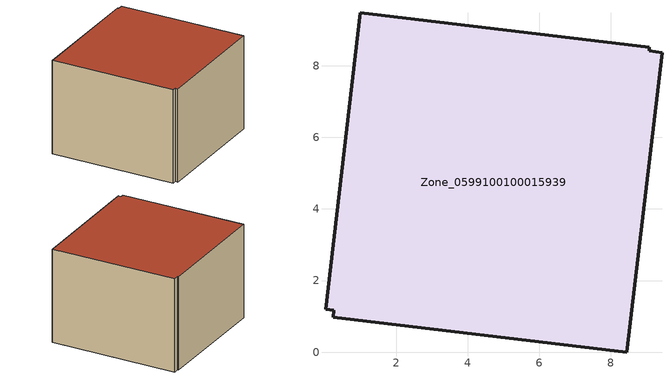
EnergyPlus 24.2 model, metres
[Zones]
Zone_0599100100015939
 floor ground (C_G): 1,9.48 9.07,8.52 9.07,8.42 9.43,8.37 8.44,0 0.24,0.98 0.26,1.17 0.02,1.2 z0
 wall outside (C_F): 0.24,0.98 8.44,0 9.43,8.37 9.07,8.42 9.07,8.52 1,9.48 0.02,1.2 0.26,1.17 0.24,0.98 z0:6.3
 roof outside (C_R): 8.44,0 9.43,8.37 9.07,8.42 9.07,8.52 1,9.48 0.02,1.2 0.26,1.17 0.24,0.98 z6.3
[BUILDING]
Pand.0599100100015939: North Axis=0; Terrain=City; Loads Convergence Tolerance Value=0.04; Temperature Convergence Tolerance Value=0.4; Solar Distribution=FullExterior; Maximum Number of Warmup Days=25; Minimum Number of Warmup Days=1
[Site:Location]
Rotterdam.The.Hague.AP_ZH_NLD Design_Conditions: Latitude=51.96; Longitude=4.45; Time Zone=1; Elevation=-4.5
[SITE:GROUNDTEMPERATURE:BUILDINGSURFACE]
18, 18, 18, 18, 18, 18, 18, 18, 18, 18, 18, 18
[MATERIAL] Thermal Absorptance=0.9; Solar Absorptance=0.7; Visible Absorptance=0.7
Name | Roughness | Thickness | Conductivity | Density | Specific Heat
G.D.2015-2018 | MediumSmooth | 0.15 | 0.0428571 | 540 | 1210
F.D.2015-2018 | Rough | 0.3 | 0.0666667 | 1920 | 840
R.D.2015-2018 | MediumRough | 0.2 | 0.0333333 | 1500 | 1000
[CONSTRUCTION]
C_G: G.D.2015-2018
C_F: F.D.2015-2018
C_R: R.D.2015-2018
[ZONE]
Zone_0599100100015939: Type=1; Multiplier=1; Ceiling Height=Autocalculate; Volume=Autocalculate; Floor Area=autocalculate; Part of Total Floor Area=Yes
[ZONEINFILTRATION:DESIGNFLOWRATE]
Infil_Zone_0599100100015939: Zone or ZoneList or Space or SpaceList=Zone_0599100100015939; Schedule=AlwaysOn; Design Flow Rate Calculation Method=Flow/Area; Flow Rate per Floor Area=0.0021; Constant Term Coefficient=1; Temperature Term Coefficient=0; Velocity Term Coefficient=0; Velocity Squared Term Coefficient=0
[HVACTEMPLATE:ZONE:IDEALLOADSAIRSYSTEM]
Zone_0599100100015939: Maximum Heating Supply Air Temperature=50; Minimum Cooling Supply Air Temperature=13; Maximum Heating Supply Air Humidity Ratio=0.0156; Minimum Cooling Supply Air Humidity Ratio=0.0077; Heating Limit=NoLimit; Cooling Limit=NoLimit; Dehumidification Control Type=ConstantSensibleHeatRatio; Cooling Sensible Heat Ratio=0.7; Dehumidification Setpoint=60; Humidification Control Type=None; Humidification Setpoint=30; Outdoor Air Method=None; Outdoor Air Flow Rate per Person=0.00944; Outdoor Air Flow Rate per Zone Floor Area=0; Outdoor Air Flow Rate per Zone=0; Demand Controlled Ventilation Type=None; Outdoor Air Economizer Type=NoEconomizer; Heat Recovery Type=None; Sensible Heat Recovery Effectiveness=0.7; Latent Heat Recovery Effectiveness=0.65
[ZONECONTROL:THERMOSTAT]
ThermostatControl_Zone_0599100100015939: Zone or ZoneList=Zone_0599100100015939; Control Type Schedule=DualSetpointControlType; Control 1=Thermostat_Zone_0599100100015939; Temperature Difference Between Cutout And Setpoint=0
[THERMOSTATSETPOINT:DUALSETPOINT]
Thermostat_Zone_0599100100015939: Heating Setpoint Temperature Schedule=HeatingSetpoint_Zone_0599100100015939; Cooling Setpoint Temperature Schedule=CoolingSetpoint_Zone_0599100100015939
[SCHEDULE:COMPACT]
HeatingSetpoint_Zone_0599100100015939: Through: 12/31, For: AllDays, Until: 24:00, 21
CoolingSetpoint_Zone_0599100100015939: Through: 12/31, For: AllDays, Until: 24:00, 24
DualSetpointControlType: Through: 12/31, For: AllDays, Until: 24:00, 4
AlwaysOn: Through: 12/31, For: AllDays, Until: 24:00, 1
